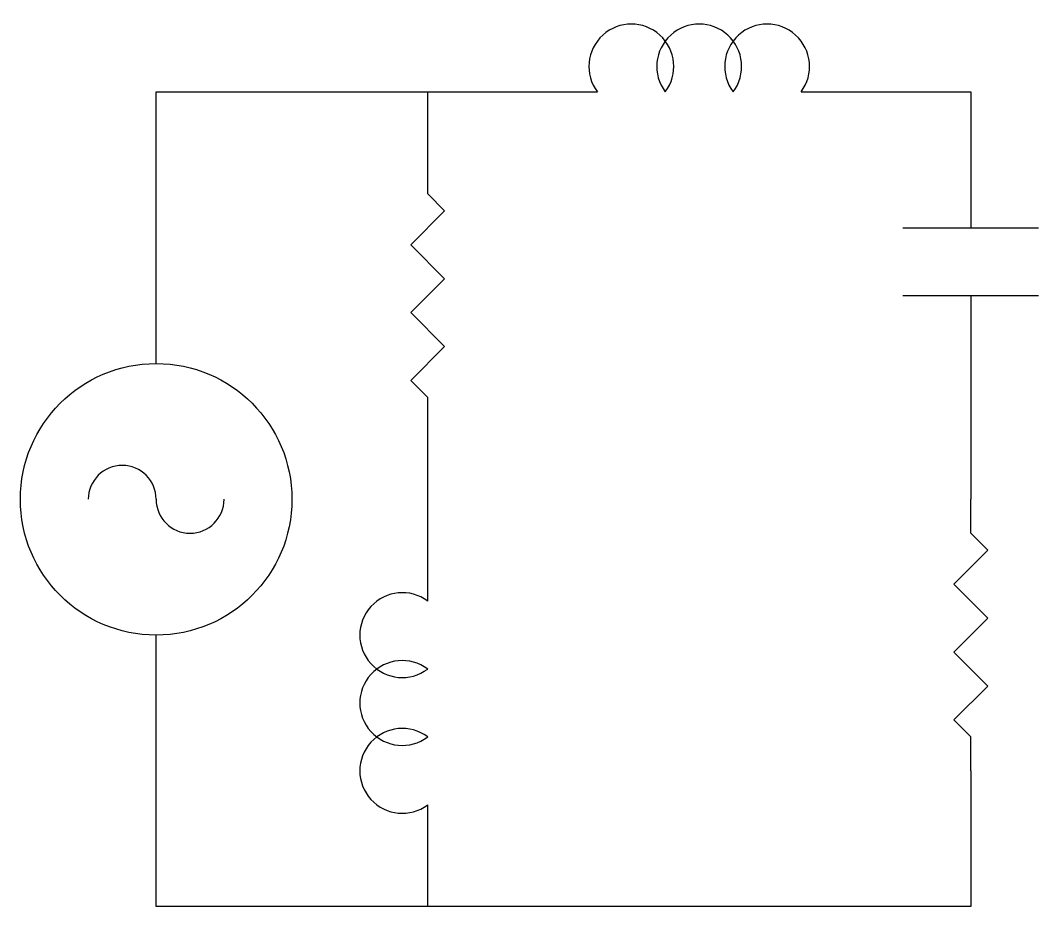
# Model space of a CAD drawing. Header units: inches. Extents: x 0.36 to 1.86, y 5.55 to 6.86.
import ezdxf

# ---------------------------------------------------------------- set-up
doc = ezdxf.new("R2010")
doc.units = ezdxf.units.IN
doc.header["$MEASUREMENT"] = 0
doc.layers.get('0').update_dxf_attribs({"true_color": 0xe7f0ff})

# ---------------------------------------------------------------- blocks, each defined once
blk = doc.blocks.new('Inductor')
at = {"color": 7}
for p, q in [((0, 0), (0.05, 0)), ((0.35, 0), (0.4, 0))]:
    blk.add_line(p, q, dxfattribs=at)
for centre in [(0.1, 0.0375), (0.2, 0.0375), (0.3, 0.0375)]:
    blk.add_arc(centre, 0.0625, 323.1301, 216.8699, dxfattribs=at)
blk = doc.blocks.new('Resistor')
at = {"color": 7}
blk.add_lwpolyline([(0, 0), (0.05, 0), (0.075, 0.025), (0.125, -0.025), (0.175, 0.025), (0.225, -0.025), (0.275, 0.025), (0.325, -0.025), (0.35, 0), (0.4, 0)], dxfattribs=at)

msp = doc.modelspace()

# ---------------------------------------------------------------- linework, layer by layer
for p, q in [((0.5612, 6.3522), (0.5612, 6.7522)), ((0.5612, 6.7522), (0.9612, 6.7522)), ((0.9612, 6.7522), (1.1612, 6.7522)), ((0.9612, 6.6522), (0.9612, 6.7522)), ((1.5612, 6.7522), (1.7612, 6.7522)), ((1.7612, 6.7522), (1.7612, 6.5522)), ((1.6612, 6.5522), (1.8612, 6.5522)), ((1.6612, 6.4522), (1.8612, 6.4522)), ((1.7612, 6.4522), (1.7612, 6.1522)), ((0.9612, 6.0522), (0.9612, 6.2522)), ((0.6612, 6.1522), (0.6612, 6.1522)), ((0.5612, 5.5522), (0.5612, 5.9522)), ((1.7612, 5.7522), (1.7612, 5.5522)), ((0.9612, 5.5522), (0.9612, 5.6522)), ((0.9612, 5.5522), (0.5612, 5.5522)), ((1.7612, 5.5522), (0.9612, 5.5522))]:
    msp.add_line(p, q)
msp.add_circle((0.5612, 6.1522), 0.2)
for centre, start, end in [((0.5112, 6.1522), 0, 180), ((0.6112, 6.1522), 180, 0)]:
    msp.add_arc(centre, 0.05, start, end)

# ---------------------------------------------------------------- block references
msp.add_blockref('Inductor', (1.1612, 6.7522))
at = {"rotation": 90}
for name, p in [('Resistor', (0.9612, 6.2522)), ('Resistor', (1.7612, 5.7522)), ('Inductor', (0.9612, 5.6522))]:
    msp.add_blockref(name, p, dxfattribs=at)

doc.saveas('drawing.dxf')
